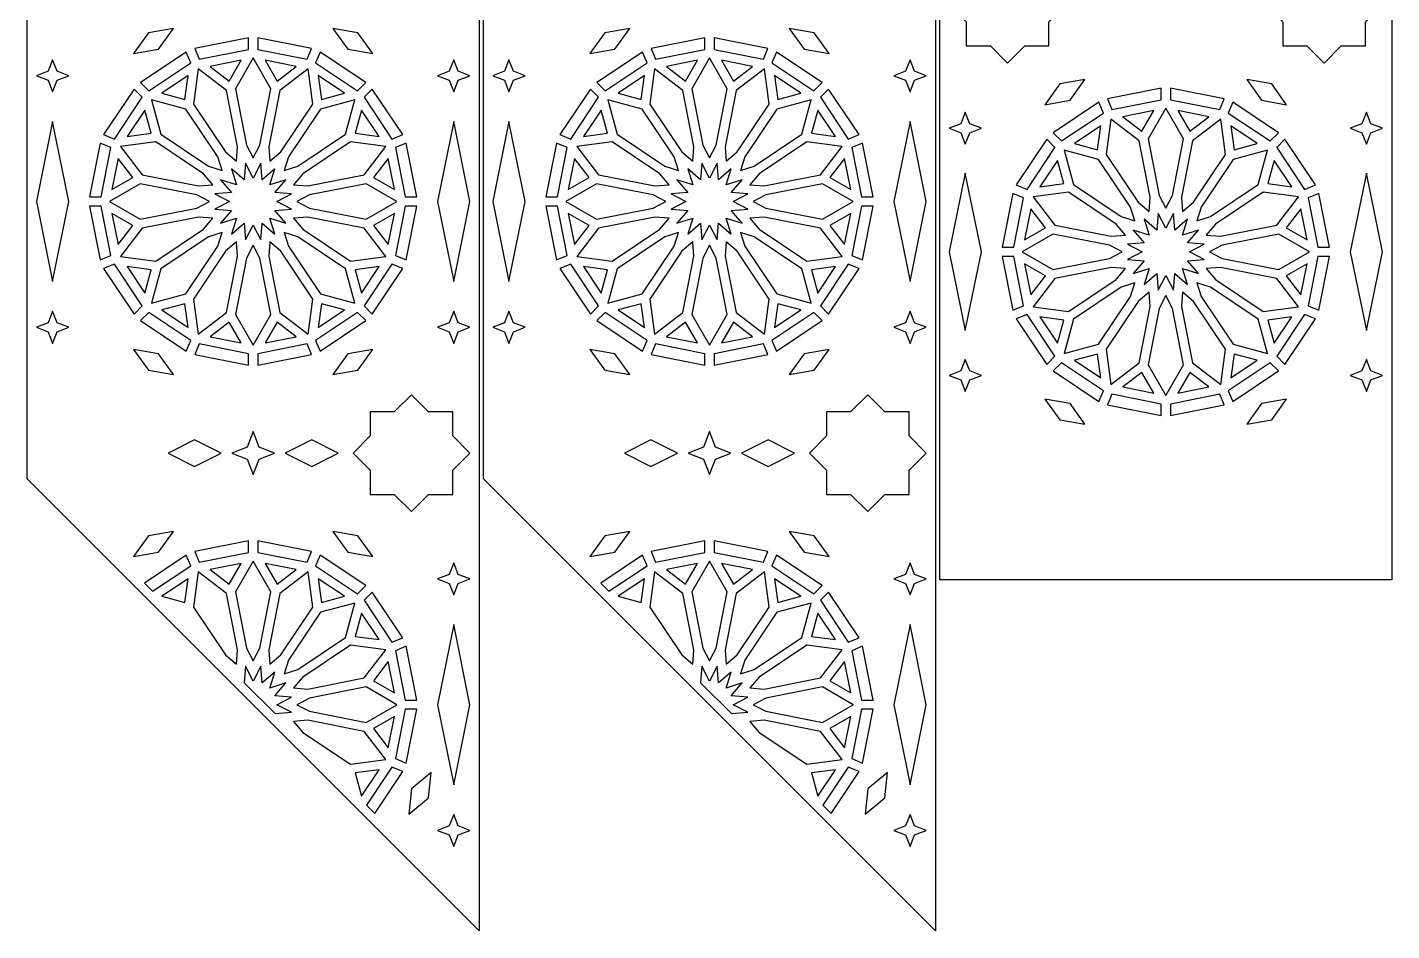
# Model space of a CAD drawing. Header units: millimetres. Extents: x 5 to 1153, y 340 to 2435.
# Drawn here: x 5 to 1153, y 340 to 1100 of the extents above; entities that cross this region are included whole.
import ezdxf

# ---------------------------------------------------------------- set-up
doc = ezdxf.new("R2010")
doc.units = ezdxf.units.MM
doc.layers.add('CUT', color=1, linetype='CONTINUOUS')

msp = doc.modelspace()

# ---------------------------------------------------------------- linework, layer by layer
at = {"layer": 'CUT'}
for points in [[(385.16, 2434.99), (385.16, 339.734), (5.01, 719.884), (5.01, 2434.99)], [(769.16, 2434.99), (769.16, 339.734), (389.01, 719.884), (389.01, 2434.99)], [(1153.16, 2434.99), (1153.16, 634.84), (773.01, 634.84), (773.01, 2434.99)], [(844.326, 1084.166), (864.682, 1084.166), (864.682, 1104.522), (879.075, 1118.915), (864.682, 1133.308), (864.682, 1153.664), (844.326, 1153.664), (829.933, 1168.057), (815.54, 1153.664), (795.184, 1153.664), (795.184, 1133.308), (780.791, 1118.915), (795.184, 1104.522), (795.184, 1084.166), (815.54, 1084.166), (829.933, 1069.773)], [(1110.63, 1084.166), (1130.986, 1084.166), (1130.986, 1104.522), (1145.379, 1118.915), (1130.986, 1133.308), (1130.986, 1153.664), (1110.63, 1153.664), (1096.237, 1168.057), (1081.844, 1153.664), (1061.488, 1153.664), (1061.488, 1133.308), (1047.095, 1118.915), (1061.488, 1104.522), (1061.488, 1084.166), (1081.844, 1084.166), (1096.237, 1069.773)], [(115.547, 1081.443), (128.143, 1098.823), (106.978, 1095.255), (94.381, 1077.875)], [(191.21, 1091.025), (145.94, 1082.02), (149.668, 1073.021), (191.21, 1081.285)], [(244.23, 1082.02), (198.96, 1091.025), (198.96, 1081.285), (240.502, 1073.021)], [(274.623, 1081.443), (295.789, 1077.875), (283.192, 1095.255), (262.027, 1098.823)], [(499.547, 1081.443), (512.143, 1098.823), (490.978, 1095.255), (478.381, 1077.875)], [(575.21, 1091.025), (529.94, 1082.02), (533.668, 1073.021), (575.21, 1081.285)], [(628.23, 1082.02), (582.96, 1091.025), (582.96, 1081.285), (624.502, 1073.021)], [(658.623, 1081.443), (679.789, 1077.875), (667.192, 1095.255), (646.027, 1098.823)], [(26.365, 1072.558), (22.554, 1062.893), (12.889, 1059.082), (22.554, 1055.27), (26.365, 1045.606), (30.176, 1055.27), (39.841, 1059.082), (30.176, 1062.893)], [(138.78, 1079.055), (100.403, 1053.411), (107.29, 1046.524), (142.508, 1070.055)], [(158.879, 1066.952), (174.916, 1054.646), (185.023, 1072.152)], [(195.085, 990.042), (200.59, 1000.788), (210.023, 1048.207), (195.085, 1074.08), (180.147, 1048.207), (189.58, 1000.788)], [(205.147, 1072.152), (215.254, 1054.646), (231.291, 1066.952)], [(289.767, 1053.411), (251.39, 1079.055), (247.662, 1070.055), (282.88, 1046.524)], [(363.805, 1072.558), (359.994, 1062.893), (350.329, 1059.082), (359.994, 1055.27), (363.805, 1045.606), (367.616, 1055.27), (377.281, 1059.082), (367.616, 1062.893)], [(410.365, 1072.558), (406.554, 1062.893), (396.889, 1059.082), (406.554, 1055.27), (410.365, 1045.606), (414.176, 1055.27), (423.841, 1059.082), (414.176, 1062.893)], [(522.78, 1079.055), (484.403, 1053.411), (491.29, 1046.524), (526.508, 1070.055)], [(542.879, 1066.952), (558.916, 1054.646), (569.023, 1072.152)], [(579.085, 990.042), (584.59, 1000.788), (594.023, 1048.207), (579.085, 1074.08), (564.147, 1048.207), (573.58, 1000.788)], [(589.147, 1072.152), (599.254, 1054.646), (615.291, 1066.952)], [(673.767, 1053.411), (635.39, 1079.055), (631.662, 1070.055), (666.88, 1046.524)], [(747.805, 1072.558), (743.994, 1062.893), (734.329, 1059.082), (743.994, 1055.27), (747.805, 1045.606), (751.616, 1055.27), (761.281, 1059.082), (751.616, 1062.893)], [(118.122, 1044.441), (137.648, 1039.209), (140.287, 1059.25)], [(181.005, 987.241), (181.978, 999.276), (172.546, 1046.695), (148.844, 1064.881), (144.945, 1035.262), (171.807, 995.062)], [(209.165, 987.241), (218.363, 995.062), (245.225, 1035.262), (241.326, 1064.881), (217.624, 1046.695), (208.192, 999.276)], [(249.883, 1059.25), (252.522, 1039.209), (272.048, 1044.441)], [(502.122, 1044.441), (521.648, 1039.209), (524.287, 1059.25)], [(565.005, 987.241), (565.978, 999.276), (556.546, 1046.695), (532.844, 1064.881), (528.945, 1035.262), (555.807, 995.062)], [(593.165, 987.241), (602.363, 995.062), (629.225, 1035.262), (625.326, 1064.881), (601.624, 1046.695), (592.192, 999.276)], [(633.883, 1059.25), (636.522, 1039.209), (656.048, 1044.441)], [(94.923, 1047.931), (69.279, 1009.553), (78.278, 1005.826), (101.809, 1041.043)], [(320.891, 1009.553), (295.247, 1047.931), (288.361, 1041.043), (311.892, 1005.826)], [(478.923, 1047.931), (453.279, 1009.553), (462.278, 1005.826), (485.809, 1041.043)], [(704.891, 1009.553), (679.247, 1047.931), (672.361, 1041.043), (695.892, 1005.826)], [(895.001, 1055.958), (873.864, 1052.224), (861.405, 1034.747), (882.542, 1038.481)], [(959.21, 1048.692), (913.94, 1039.687), (917.668, 1030.688), (959.21, 1038.951)], [(1012.23, 1039.687), (966.96, 1048.692), (966.96, 1038.951), (1008.502, 1030.688)], [(1064.765, 1034.747), (1052.306, 1052.224), (1031.169, 1055.958), (1043.628, 1038.481)], [(169.068, 979.265), (165.363, 990.756), (138.501, 1030.957), (109.644, 1038.689), (117.376, 1009.832), (157.577, 982.971)], [(221.102, 979.265), (232.593, 982.971), (272.794, 1009.832), (280.526, 1038.689), (251.669, 1030.957), (224.807, 990.756)], [(553.068, 979.265), (549.363, 990.756), (522.501, 1030.957), (493.644, 1038.689), (501.376, 1009.832), (541.577, 982.971)], [(605.102, 979.265), (616.593, 982.971), (656.794, 1009.832), (664.526, 1038.689), (635.669, 1030.957), (608.807, 990.756)], [(875.29, 1004.191), (910.508, 1027.722), (906.78, 1036.721), (868.403, 1011.077)], [(1057.767, 1011.077), (1019.39, 1036.721), (1015.662, 1027.722), (1050.88, 1004.191)], [(89.083, 1008.047), (109.124, 1010.685), (103.892, 1030.211)], [(286.278, 1030.211), (281.046, 1010.685), (301.087, 1008.047)], [(473.083, 1008.047), (493.124, 1010.685), (487.892, 1030.211)], [(670.278, 1030.211), (665.046, 1010.685), (685.087, 1008.047)], [(798.176, 1011.104), (807.841, 1014.915), (798.176, 1018.726), (794.365, 1028.391), (790.554, 1018.726), (780.889, 1014.915), (790.554, 1011.104), (794.365, 1001.439)], [(949.978, 956.943), (940.546, 1004.362), (916.844, 1022.548), (912.945, 992.929), (939.807, 952.728), (949.005, 944.908)], [(953.023, 1029.818), (926.879, 1024.618), (942.916, 1012.313)], [(968.59, 958.454), (978.023, 1005.874), (963.085, 1031.746), (948.147, 1005.874), (957.58, 958.454), (963.085, 947.708)], [(999.291, 1024.618), (973.147, 1029.818), (983.254, 1012.313)], [(986.363, 952.728), (1013.225, 992.929), (1009.326, 1022.548), (985.624, 1004.362), (976.192, 956.943), (977.165, 944.908)], [(1135.616, 1011.104), (1145.281, 1014.915), (1135.616, 1018.726), (1131.805, 1028.391), (1127.994, 1018.726), (1118.329, 1014.915), (1127.994, 1011.104), (1131.805, 1001.439)], [(12.762, 953.248), (26.365, 885.894), (39.968, 953.248), (26.365, 1020.603)], [(350.202, 953.248), (363.805, 885.894), (377.408, 953.248), (363.805, 1020.603)], [(396.762, 953.248), (410.365, 885.894), (423.968, 953.248), (410.365, 1020.603)], [(734.202, 953.248), (747.805, 885.894), (761.408, 953.248), (747.805, 1020.603)], [(908.287, 1016.917), (886.122, 1002.108), (905.648, 996.876)], [(1017.883, 1016.917), (1020.522, 996.876), (1040.048, 1002.108)], [(66.313, 1002.393), (57.308, 957.123), (67.049, 957.123), (75.312, 998.665)], [(153.272, 976.527), (113.071, 1003.388), (83.452, 999.489), (101.638, 975.787), (149.057, 966.355), (161.092, 967.329)], [(229.078, 967.329), (241.113, 966.355), (288.532, 975.787), (306.718, 999.489), (277.099, 1003.388), (236.898, 976.527)], [(314.858, 998.665), (323.121, 957.123), (332.862, 957.123), (323.857, 1002.393)], [(450.313, 1002.393), (441.308, 957.123), (451.049, 957.123), (459.312, 998.665)], [(537.272, 976.527), (497.071, 1003.388), (467.452, 999.489), (485.638, 975.787), (533.057, 966.355), (545.092, 967.329)], [(613.078, 967.329), (625.113, 966.355), (672.532, 975.787), (690.718, 999.489), (661.099, 1003.388), (620.898, 976.527)], [(698.858, 998.665), (707.121, 957.123), (716.862, 957.123), (707.857, 1002.393)], [(846.278, 963.492), (869.809, 998.71), (862.923, 1005.597), (837.279, 967.22)], [(1088.891, 967.22), (1063.247, 1005.597), (1056.361, 998.71), (1079.892, 963.492)], [(76.182, 963.311), (93.687, 973.417), (81.382, 989.455)], [(308.788, 989.455), (296.483, 973.417), (313.988, 963.311)], [(460.182, 963.311), (477.687, 973.417), (465.382, 989.455)], [(692.788, 989.455), (680.483, 973.417), (697.988, 963.311)], [(871.892, 987.878), (857.083, 965.713), (877.124, 968.352)], [(933.363, 948.423), (906.501, 988.624), (877.644, 996.356), (885.376, 967.499), (925.577, 940.637), (937.068, 936.932)], [(1000.593, 940.637), (1040.794, 967.499), (1048.526, 996.356), (1019.669, 988.624), (992.807, 948.423), (989.102, 936.932)], [(1054.278, 987.878), (1049.046, 968.352), (1069.087, 965.713)], [(188.647, 985.61), (187.509, 971.539), (176.753, 980.683), (181.086, 967.247), (167.65, 971.58), (176.795, 960.824), (162.724, 959.686), (175.287, 953.248), (162.724, 946.811), (176.795, 945.672), (167.65, 934.917), (181.086, 939.249), (176.753, 925.814), (187.509, 934.958), (188.647, 920.887), (195.085, 933.45), (201.523, 920.887), (202.661, 934.958), (213.417, 925.814), (209.084, 939.249), (222.52, 934.917), (213.375, 945.672), (227.446, 946.811), (214.883, 953.248), (227.446, 959.686), (213.375, 960.824), (222.52, 971.58), (209.084, 967.247), (213.417, 980.683), (202.661, 971.539), (201.523, 985.61), (195.085, 973.046)], [(572.647, 985.61), (571.509, 971.539), (560.753, 980.683), (565.086, 967.247), (551.65, 971.58), (560.795, 960.824), (546.724, 959.686), (559.287, 953.248), (546.724, 946.811), (560.795, 945.672), (551.65, 934.917), (565.086, 939.249), (560.753, 925.814), (571.509, 934.958), (572.647, 920.887), (579.085, 933.45), (585.523, 920.887), (586.661, 934.958), (597.417, 925.814), (593.084, 939.249), (606.52, 934.917), (597.375, 945.672), (611.446, 946.811), (598.883, 953.248), (611.446, 959.686), (597.375, 960.824), (606.52, 971.58), (593.084, 967.247), (597.417, 980.683), (586.661, 971.539), (585.523, 985.61), (579.085, 973.046)], [(794.365, 844.728), (807.968, 910.915), (794.365, 977.102), (780.762, 910.915)], [(1131.805, 844.728), (1145.408, 910.915), (1131.805, 977.102), (1118.202, 910.915)], [(158.292, 953.248), (147.546, 958.753), (100.126, 968.186), (74.254, 953.248), (100.126, 938.311), (147.546, 947.744)], [(231.878, 953.248), (242.624, 947.744), (290.044, 938.311), (315.916, 953.248), (290.044, 968.186), (242.624, 958.753)], [(542.292, 953.248), (531.546, 958.753), (484.126, 968.186), (458.254, 953.248), (484.126, 938.311), (531.546, 947.744)], [(615.878, 953.248), (626.624, 947.744), (674.044, 938.311), (699.916, 953.248), (674.044, 968.186), (626.624, 958.753)], [(835.049, 914.79), (843.312, 956.332), (834.313, 960.06), (825.308, 914.79)], [(921.272, 934.193), (881.071, 961.055), (851.452, 957.156), (869.638, 933.454), (917.057, 924.022), (929.092, 924.995)], [(1009.113, 924.022), (1056.532, 933.454), (1074.718, 957.156), (1045.099, 961.055), (1004.898, 934.193), (997.078, 924.995)], [(1100.862, 914.79), (1091.857, 960.06), (1082.858, 956.332), (1091.121, 914.79)], [(57.308, 949.373), (66.313, 904.103), (75.312, 907.831), (67.049, 949.373)], [(93.687, 933.079), (76.182, 943.186), (81.382, 917.042)], [(313.988, 943.186), (296.483, 933.079), (308.788, 917.042)], [(323.121, 949.373), (314.858, 907.831), (323.857, 904.103), (332.862, 949.373)], [(441.308, 949.373), (450.313, 904.103), (459.312, 907.831), (451.049, 949.373)], [(477.687, 933.079), (460.182, 943.186), (465.382, 917.042)], [(697.988, 943.186), (680.483, 933.079), (692.788, 917.042)], [(707.121, 949.373), (698.858, 907.831), (707.857, 904.103), (716.862, 949.373)], [(849.382, 947.121), (844.182, 920.977), (861.687, 931.084)], [(963.085, 891.117), (969.523, 878.554), (970.661, 892.625), (981.417, 883.48), (977.084, 896.916), (990.52, 892.583), (981.375, 903.339), (995.446, 904.477), (982.883, 910.915), (995.446, 917.353), (981.375, 918.491), (990.52, 929.247), (977.084, 924.914), (981.417, 938.35), (970.661, 929.205), (969.523, 943.276), (963.085, 930.713), (956.647, 943.276), (955.509, 929.205), (944.753, 938.35), (949.086, 924.914), (935.65, 929.247), (944.795, 918.491), (930.724, 917.353), (943.287, 910.915), (930.724, 904.477), (944.795, 903.339), (935.65, 892.583), (949.086, 896.916), (944.753, 883.48), (955.509, 892.625), (956.647, 878.554)], [(1076.788, 947.121), (1064.483, 931.084), (1081.988, 920.977)], [(161.092, 939.168), (149.057, 940.142), (101.638, 930.71), (83.452, 907.008), (113.071, 903.109), (153.272, 929.97)], [(229.078, 939.168), (236.898, 929.97), (277.099, 903.109), (306.718, 907.008), (288.532, 930.71), (241.113, 940.142)], [(545.092, 939.168), (533.057, 940.142), (485.638, 930.71), (467.452, 907.008), (497.071, 903.109), (537.272, 929.97)], [(613.078, 939.168), (620.898, 929.97), (661.099, 903.109), (690.718, 907.008), (672.532, 930.71), (625.113, 940.142)], [(169.068, 927.231), (157.577, 923.526), (117.376, 896.664), (109.644, 867.808), (138.501, 875.54), (165.363, 915.74)], [(181.005, 919.255), (171.807, 911.435), (144.945, 871.234), (148.844, 841.615), (172.546, 859.801), (181.978, 907.221)], [(209.165, 919.255), (208.192, 907.221), (217.624, 859.801), (241.326, 841.615), (245.225, 871.234), (218.363, 911.435)], [(221.102, 927.231), (224.807, 915.74), (251.669, 875.54), (280.526, 867.808), (272.794, 896.664), (232.593, 923.526)], [(553.068, 927.231), (541.577, 923.526), (501.376, 896.664), (493.644, 867.808), (522.501, 875.54), (549.363, 915.74)], [(565.005, 919.255), (555.807, 911.435), (528.945, 871.234), (532.844, 841.615), (556.546, 859.801), (565.978, 907.221)], [(593.165, 919.255), (592.192, 907.221), (601.624, 859.801), (625.326, 841.615), (629.225, 871.234), (602.363, 911.435)], [(605.102, 927.231), (608.807, 915.74), (635.669, 875.54), (664.526, 867.808), (656.794, 896.664), (616.593, 923.526)], [(915.546, 916.42), (868.126, 925.853), (842.254, 910.915), (868.126, 895.977), (915.546, 905.41), (926.292, 910.915)], [(1010.624, 905.41), (1058.044, 895.977), (1083.916, 910.915), (1058.044, 925.853), (1010.624, 916.42), (999.878, 910.915)], [(195.085, 916.455), (189.58, 905.709), (180.147, 858.29), (195.085, 832.417), (210.023, 858.29), (200.59, 905.709)], [(579.085, 916.455), (573.58, 905.709), (564.147, 858.29), (579.085, 832.417), (594.023, 858.29), (584.59, 905.709)], [(843.312, 865.498), (835.049, 907.04), (825.308, 907.04), (834.313, 861.77)], [(1091.857, 861.77), (1100.862, 907.04), (1091.121, 907.04), (1082.858, 865.498)], [(69.279, 896.944), (94.923, 858.566), (101.809, 865.454), (78.278, 900.671)], [(109.124, 895.812), (89.083, 898.45), (103.892, 876.286)], [(301.087, 898.45), (281.046, 895.812), (286.278, 876.286)], [(311.892, 900.671), (288.361, 865.454), (295.247, 858.566), (320.891, 896.944)], [(453.279, 896.944), (478.923, 858.566), (485.809, 865.454), (462.278, 900.671)], [(493.124, 895.812), (473.083, 898.45), (487.892, 876.286)], [(685.087, 898.45), (665.046, 895.812), (670.278, 876.286)], [(695.892, 900.671), (672.361, 865.454), (679.247, 858.566), (704.891, 896.944)], [(849.382, 874.709), (861.687, 890.746), (844.182, 900.853)], [(929.092, 896.835), (917.057, 897.808), (869.638, 888.376), (851.452, 864.674), (881.071, 860.775), (921.272, 887.637)], [(1004.898, 887.637), (1045.099, 860.775), (1074.718, 864.674), (1056.532, 888.376), (1009.113, 897.808), (997.078, 896.835)], [(1081.988, 900.853), (1064.483, 890.746), (1076.788, 874.709)], [(925.577, 881.193), (885.376, 854.331), (877.644, 825.474), (906.501, 833.206), (933.363, 873.407), (937.068, 884.898)], [(992.807, 873.407), (1019.669, 833.206), (1048.526, 825.474), (1040.794, 854.331), (1000.593, 881.193), (989.102, 884.898)], [(939.807, 869.102), (912.945, 828.901), (916.844, 799.282), (940.546, 817.468), (949.978, 864.887), (949.005, 876.922)], [(957.58, 863.376), (948.147, 815.956), (963.085, 790.084), (978.023, 815.956), (968.59, 863.376), (963.085, 874.122)], [(976.192, 864.887), (985.624, 817.468), (1009.326, 799.282), (1013.225, 828.901), (986.363, 869.102), (977.165, 876.922)], [(137.648, 867.287), (118.122, 862.056), (140.287, 847.246)], [(272.048, 862.056), (252.522, 867.287), (249.883, 847.246)], [(521.648, 867.287), (502.122, 862.056), (524.287, 847.246)], [(656.048, 862.056), (636.522, 867.287), (633.883, 847.246)], [(26.365, 860.891), (22.554, 851.226), (12.889, 847.415), (22.554, 843.604), (26.365, 833.939), (30.176, 843.604), (39.841, 847.415), (30.176, 851.226)], [(100.403, 853.086), (138.78, 827.442), (142.508, 836.442), (107.29, 859.973)], [(174.916, 851.851), (158.879, 839.545), (185.023, 834.345)], [(215.254, 851.851), (205.147, 834.345), (231.291, 839.545)], [(282.88, 859.973), (247.662, 836.442), (251.39, 827.442), (289.767, 853.086)], [(363.805, 860.891), (359.994, 851.226), (350.329, 847.415), (359.994, 843.604), (363.805, 833.939), (367.616, 843.604), (377.281, 847.415), (367.616, 851.226)], [(410.365, 860.891), (406.554, 851.226), (396.889, 847.415), (406.554, 843.604), (410.365, 833.939), (414.176, 843.604), (423.841, 847.415), (414.176, 851.226)], [(484.403, 853.086), (522.78, 827.442), (526.508, 836.442), (491.29, 859.973)], [(558.916, 851.851), (542.879, 839.545), (569.023, 834.345)], [(599.254, 851.851), (589.147, 834.345), (615.291, 839.545)], [(666.88, 859.973), (631.662, 836.442), (635.39, 827.442), (673.767, 853.086)], [(747.805, 860.891), (743.994, 851.226), (734.329, 847.415), (743.994, 843.604), (747.805, 833.939), (751.616, 843.604), (761.281, 847.415), (751.616, 851.226)], [(869.809, 823.12), (846.278, 858.338), (837.279, 854.61), (862.923, 816.233)], [(871.892, 833.952), (877.124, 853.478), (857.083, 856.117)], [(1069.087, 856.117), (1049.046, 853.478), (1054.278, 833.952)], [(1079.892, 858.338), (1056.361, 823.12), (1063.247, 816.233), (1088.891, 854.61)], [(115.547, 825.053), (94.381, 828.622), (106.978, 811.242), (128.143, 807.674)], [(191.21, 825.212), (149.668, 833.475), (145.94, 824.477), (191.21, 815.471)], [(240.502, 833.475), (198.96, 825.212), (198.96, 815.471), (244.23, 824.477)], [(274.623, 825.053), (262.027, 807.674), (283.192, 811.242), (295.789, 828.622)], [(499.547, 825.053), (478.381, 828.622), (490.978, 811.242), (512.143, 807.674)], [(575.21, 825.212), (533.668, 833.475), (529.94, 824.477), (575.21, 815.471)], [(624.502, 833.475), (582.96, 825.212), (582.96, 815.471), (628.23, 824.477)], [(658.623, 825.053), (646.027, 807.674), (667.192, 811.242), (679.789, 828.622)], [(798.176, 803.104), (807.841, 806.915), (798.176, 810.726), (794.365, 820.391), (790.554, 810.726), (780.889, 806.915), (790.554, 803.104), (794.365, 793.439)], [(910.508, 794.108), (875.29, 817.639), (868.403, 810.753), (906.78, 785.109)], [(908.287, 804.913), (905.648, 824.954), (886.122, 819.722)], [(1050.88, 817.639), (1015.662, 794.108), (1019.39, 785.109), (1057.767, 810.753)], [(1040.048, 819.722), (1020.522, 824.954), (1017.883, 804.913)], [(1135.616, 803.104), (1145.281, 806.915), (1135.616, 810.726), (1131.805, 820.391), (1127.994, 810.726), (1118.329, 806.915), (1127.994, 803.104), (1131.805, 793.439)], [(953.023, 792.012), (942.916, 809.517), (926.879, 797.212)], [(999.291, 797.212), (983.254, 809.517), (973.147, 792.012)], [(328.237, 790.724), (313.844, 776.33), (293.488, 776.33), (293.488, 755.975), (279.095, 741.582), (293.488, 727.188), (293.488, 706.833), (313.844, 706.833), (328.237, 692.44), (342.63, 706.833), (362.986, 706.833), (362.986, 727.188), (377.379, 741.582), (362.986, 755.975), (362.986, 776.33), (342.63, 776.33)], [(712.237, 790.724), (697.844, 776.33), (677.488, 776.33), (677.488, 755.975), (663.095, 741.582), (677.488, 727.188), (677.488, 706.833), (697.844, 706.833), (712.237, 692.44), (726.63, 706.833), (746.986, 706.833), (746.986, 727.188), (761.379, 741.582), (746.986, 755.975), (746.986, 776.33), (726.63, 776.33)], [(861.405, 787.083), (873.864, 769.606), (895.001, 765.872), (882.542, 783.349)], [(959.21, 782.879), (917.668, 791.142), (913.94, 782.143), (959.21, 773.138)], [(1008.502, 791.142), (966.96, 782.879), (966.96, 773.138), (1012.23, 782.143)], [(1031.169, 765.872), (1052.306, 769.606), (1064.765, 787.083), (1043.628, 783.349)], [(195.085, 759.618), (189.984, 746.683), (177.049, 741.582), (189.984, 736.481), (195.085, 723.546), (200.186, 736.481), (213.121, 741.582), (200.186, 746.683)], [(579.085, 759.618), (573.984, 746.683), (561.049, 741.582), (573.984, 736.481), (579.085, 723.546), (584.186, 736.481), (597.121, 741.582), (584.186, 746.683)], [(145.837, 730.402), (168.195, 741.582), (145.837, 752.761), (123.479, 741.582)], [(244.333, 730.402), (266.691, 741.582), (244.333, 752.761), (221.975, 741.582)], [(529.837, 730.402), (552.195, 741.582), (529.837, 752.761), (507.479, 741.582)], [(628.333, 730.402), (650.691, 741.582), (628.333, 752.761), (605.975, 741.582)], [(115.547, 658.11), (128.143, 675.49), (106.978, 671.921), (94.381, 654.542)], [(191.21, 667.692), (145.94, 658.687), (149.668, 649.688), (191.21, 657.951)], [(244.23, 658.687), (198.96, 667.692), (198.96, 657.951), (240.502, 649.688)], [(274.623, 658.11), (295.789, 654.542), (283.192, 671.921), (262.027, 675.49)], [(499.547, 658.11), (512.143, 675.49), (490.978, 671.921), (478.381, 654.542)], [(575.21, 667.692), (529.94, 658.687), (533.668, 649.688), (575.21, 657.951)], [(628.23, 658.687), (582.96, 667.692), (582.96, 657.951), (624.502, 649.688)], [(658.623, 658.11), (679.789, 654.542), (667.192, 671.921), (646.027, 675.49)], [(110.512, 625.343), (142.508, 646.722), (138.78, 655.721), (103.624, 632.23)], [(289.767, 630.077), (251.39, 655.721), (247.662, 646.722), (282.88, 623.191)], [(494.512, 625.343), (526.508, 646.722), (522.78, 655.721), (487.624, 632.23)], [(673.767, 630.077), (635.39, 655.721), (631.662, 646.722), (666.88, 623.191)], [(158.879, 643.618), (174.916, 631.313), (185.023, 648.818)], [(195.085, 566.708), (200.59, 577.454), (210.023, 624.874), (195.085, 650.746), (180.147, 624.874), (189.58, 577.454)], [(205.147, 648.818), (215.254, 631.313), (231.291, 643.618)], [(363.805, 649.224), (359.994, 639.56), (350.329, 635.748), (359.994, 631.937), (363.805, 622.272), (367.616, 631.937), (377.281, 635.748), (367.616, 639.56)], [(542.879, 643.618), (558.916, 631.313), (569.023, 648.818)], [(579.085, 566.708), (584.59, 577.454), (594.023, 624.874), (579.085, 650.746), (564.147, 624.874), (573.58, 577.454)], [(589.147, 648.818), (599.254, 631.313), (615.291, 643.618)], [(747.805, 649.224), (743.994, 639.56), (734.329, 635.748), (743.994, 631.937), (747.805, 622.272), (751.616, 631.937), (761.281, 635.748), (751.616, 639.56)], [(118.122, 621.108), (137.648, 615.876), (140.287, 635.917)], [(181.005, 563.908), (181.978, 575.943), (172.546, 623.362), (148.844, 641.548), (144.945, 611.929), (171.807, 571.728)], [(209.165, 563.908), (218.363, 571.728), (245.225, 611.929), (241.326, 641.548), (217.624, 623.362), (208.192, 575.943)], [(249.883, 635.917), (252.522, 615.876), (272.048, 621.108)], [(502.122, 621.108), (521.648, 615.876), (524.287, 635.917)], [(565.005, 563.908), (565.978, 575.943), (556.546, 623.362), (532.844, 641.548), (528.945, 611.929), (555.807, 571.728)], [(593.165, 563.908), (602.363, 571.728), (629.225, 611.929), (625.326, 641.548), (601.624, 623.362), (592.192, 575.943)], [(633.883, 635.917), (636.522, 615.876), (656.048, 621.108)], [(320.891, 586.22), (295.247, 624.597), (288.361, 617.71), (311.892, 582.492)], [(704.891, 586.22), (679.247, 624.597), (672.361, 617.71), (695.892, 582.492)], [(221.102, 555.932), (232.593, 559.637), (272.794, 586.499), (280.526, 615.356), (251.669, 607.624), (224.807, 567.423)], [(605.102, 555.932), (616.593, 559.637), (656.794, 586.499), (664.526, 615.356), (635.669, 607.624), (608.807, 567.423)], [(286.278, 606.878), (281.046, 587.352), (301.087, 584.713)], [(350.202, 529.915), (363.805, 462.561), (377.408, 529.915), (363.805, 597.269)], [(670.278, 606.878), (665.046, 587.352), (685.087, 584.713)], [(734.202, 529.915), (747.805, 462.561), (761.408, 529.915), (747.805, 597.269)], [(229.078, 543.995), (241.113, 543.022), (288.532, 552.454), (306.718, 576.156), (277.099, 580.055), (236.898, 553.193)], [(314.858, 575.332), (323.121, 533.79), (332.862, 533.79), (323.857, 579.06)], [(613.078, 543.995), (625.113, 543.022), (672.532, 552.454), (690.718, 576.156), (661.099, 580.055), (620.898, 553.193)], [(698.858, 575.332), (707.121, 533.79), (716.862, 533.79), (707.857, 579.06)], [(308.788, 566.121), (296.483, 550.084), (313.988, 539.977)], [(692.788, 566.121), (680.483, 550.084), (697.988, 539.977)], [(213.556, 522.354), (227.446, 523.477), (214.883, 529.915), (227.446, 536.353), (213.375, 537.491), (222.52, 548.247), (209.084, 543.914), (213.417, 557.35), (202.661, 548.205), (201.523, 562.276), (195.085, 549.713), (188.647, 562.276), (187.524, 548.386)], [(597.556, 522.354), (611.446, 523.477), (598.883, 529.915), (611.446, 536.353), (597.375, 537.491), (606.52, 548.247), (593.084, 543.914), (597.417, 557.35), (586.661, 548.205), (585.523, 562.276), (579.085, 549.713), (572.647, 562.276), (571.524, 548.386)], [(231.878, 529.915), (242.624, 524.41), (290.044, 514.977), (315.916, 529.915), (290.044, 544.853), (242.624, 535.42)], [(615.878, 529.915), (626.624, 524.41), (674.044, 514.977), (699.916, 529.915), (674.044, 544.853), (626.624, 535.42)], [(229.078, 515.835), (236.898, 506.637), (277.099, 479.775), (306.718, 483.674), (288.532, 507.376), (241.113, 516.808)], [(313.988, 519.853), (296.483, 509.746), (308.788, 493.709)], [(323.121, 526.04), (314.858, 484.498), (323.857, 480.77), (332.862, 526.04)], [(613.078, 515.835), (620.898, 506.637), (661.099, 479.775), (690.718, 483.674), (672.532, 507.376), (625.113, 516.808)], [(697.988, 519.853), (680.483, 509.746), (692.788, 493.709)], [(707.121, 526.04), (698.858, 484.498), (707.857, 480.77), (716.862, 526.04)], [(301.087, 475.117), (281.046, 472.478), (286.278, 452.952)], [(297.4, 438.454), (320.891, 473.61), (311.892, 477.338), (290.513, 445.342)], [(328.291, 459.088), (326.14, 437.732), (342.642, 451.457), (344.793, 472.813)], [(685.087, 475.117), (665.046, 472.478), (670.278, 452.952)], [(681.4, 438.454), (704.891, 473.61), (695.892, 477.338), (674.513, 445.342)], [(712.291, 459.088), (710.14, 437.732), (726.642, 451.457), (728.793, 472.813)], [(363.805, 437.558), (359.994, 427.893), (350.329, 424.082), (359.994, 420.27), (363.805, 410.606), (367.616, 420.27), (377.281, 424.082), (367.616, 427.893)], [(747.805, 437.558), (743.994, 427.893), (734.329, 424.082), (743.994, 420.27), (747.805, 410.606), (751.616, 420.27), (761.281, 424.082), (751.616, 427.893)]]:
    msp.add_lwpolyline(points, close=True, dxfattribs=at)

doc.saveas('drawing.dxf')
